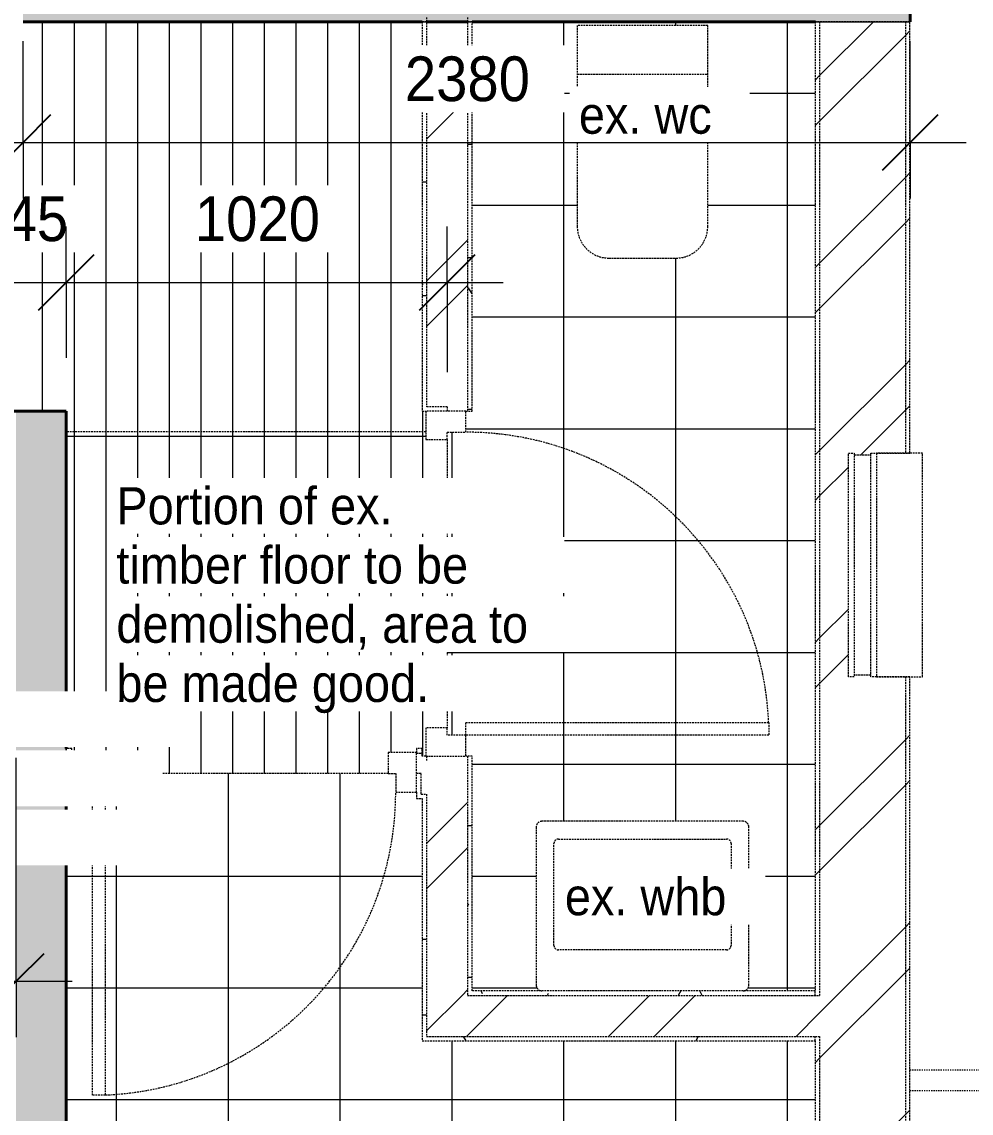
# Model space of a CAD drawing. Header units: millimetres. Extents: x -44638 to 64413, y -26305 to 6660.
# Drawn here: x -12349 to -9803, y -5953 to -3025 of the extents above; entities that cross this region are included whole.
import ezdxf

# ---------------------------------------------------------------- set-up
doc = ezdxf.new("R2010")
doc.units = ezdxf.units.MM
doc.linetypes.add('Dash', pattern=[6.35, 3.175, -3.175])
doc.linetypes.add('Demolished', pattern=[7.14375, 4.7625, -2.38125])
for name, color, linetype, lineweight in [('A-ANNO-DIMS', 211, 'Continuous', 5), ('A-ANNO-DIMS-100', 211, 'Continuous', 5), ('A-DETL', 90, 'Continuous', 5), ('A-DOOR', 31, 'Demolished', 5), ('A-FLOR', 192, 'Continuous', 9), ('A-FLOR-PATT', 8, 'Continuous', 9), ('A-GENM', 13, 'Demolished', 5), ('A-GLAZ', 151, 'Demolished', 5), ('A-WALL', 113, 'Continuous', 9), ('A-WALL-PATT', 111, 'Continuous', 9), ('G-ANNO-TEXT', 231, 'Continuous', 5), ('I-WALL', 2, 'Continuous', 9), ('P-SANR-FIXT', 6, 'Demolished', 5)]:
    doc.layers.add(name, color=color, linetype=linetype, lineweight=lineweight)
doc.styles.add('Arial_1', font='arial.ttf', dxfattribs={"width": 0.9, "height": 100})
doc.styles.add('Arial_2', font='arial.ttf', dxfattribs={"width": 0.9, "height": 120})
doc.dimstyles.new('SVA_-_1_2mm_Arial', dxfattribs={"dimscale": 304.8, "dimtxt": 122.431128, "dimasz": 0.492126, "dimexe": 0.492126, "dimexo": 0.0625, "dimgap": 0.246063, "dimtad": 1, "dimdec": 0, "dimrnd": 5, "dimzin": 0, "dimdsep": 46, "dimtxsty": 'Arial_2', "dimblk1": 'OBLIQUE', "dimblk2": 'OBLIQUE', "dimsah": 1, "dimcen": 0.09, "dimdle": 0.492126, "dimazin": 0, "dimtfac": 1, "dimtdec": 4, "dimtix": 1, "dimtmove": 0, "dimatfit": 3, "dimfxl": 1.968504, "dimfxlon": 1, "dimtvp": 1, "dimtfill": 1, "dimtolj": 1, "dimtzin": 0, "dimarcsym": 2})
pattern_1 = [(0, (0, 0), (406.4, 101.6), [33.528, -271.272, 33.528, -271.272, -1625.6]), (0, (0, 0), (406.4, 101.6), [-609.6, 33.528, -576.072, 33.528, -271.272, -711.2]), (0, (0, 0), (406.4, 101.6), [-1524, 33.528, -169.672, 33.528, -474.472]), (120, (152.4, 50.8), (-291.1882, 301.1527), [33.528, -271.272, 33.528, -271.272, -1625.6]), (120, (152.4, 50.8), (-291.1882, 301.1527), [-609.6, 33.528, -576.072, 33.528, -271.272, -711.2]), (120, (152.4, 50.8), (-291.1882, 301.1527), [-1524, 33.528, -169.672, 33.528, -474.472]), (240, (203.2, 254), (-115.2118, -402.7527), [33.528, -271.272, 33.528, -271.272, -1625.6]), (240, (203.2, 254), (-115.2118, -402.7527), [-609.6, 33.528, -576.072, 33.528, -271.272, -711.2]), (240, (203.2, 254), (-115.2118, -402.7527), [-1524, 33.528, -169.672, 33.528, -474.472])]
pattern_2 = [(45, (0, 0), (-251.447, 251.447), []), (45, (0, 381), (-251.447, 251.447), [])]

# ---------------------------------------------------------------- blocks, each defined once
blk = doc.blocks.new('Door Timber Frame - Single - Single Timber Framed Flush Panel - 813x2032mm-606803-DEMOLITION - EXISTING GROUND STOREY PLAN')
at = {"layer": 'A-DOOR', "color": 41, "lineweight": 18}
for p, q in [((-123.5, 57), (-199.5, 57)), ((-199.5, 57), (-199.5, -50)), ((-123.5, 0), (-123.5, 57)), ((725.5, 57), (649.5, 57)), ((649.5, 57), (649.5, 0)), ((725.5, -50), (725.5, 57)), ((-143.5, -50), (-143.5, 0)), ((-143.5, 0), (-123.5, 0)), ((649.5, 0), (669.5, 0)), ((669.5, 0), (669.5, -50)), ((-199.5, -50), (-143.5, -50)), ((669.5, -50), (725.5, -50))]:
    blk.add_line(p, q, dxfattribs=at)
at = {"layer": 'A-DOOR', "color": 254}
for p, q in [((-143.5, -863), (-143.5, -50)), ((-143.5, -50), (-109.5, -50)), ((-109.5, -50), (-109.5, -863)), ((-109.5, -863), (-143.5, -863))]:
    blk.add_line(p, q, dxfattribs=at)
blk.add_arc((-143.5, -50), 813, 272.3968, 0, dxfattribs=at)
blk = doc.blocks.new('Door Timber Frame - Single - Single Timber Framed Flush Panel - 813x2032mm-610370-DEMOLITION - EXISTING GROUND STOREY PLAN')
at = {"layer": 'A-DOOR', "color": 41, "lineweight": 18}
for p, q in [((-123.5, 57), (-199.5, 57)), ((-199.5, 57), (-199.5, -50)), ((-123.5, 0), (-123.5, 57)), ((725.5, 57), (649.5, 57)), ((649.5, 57), (649.5, 0)), ((725.5, -50), (725.5, 57)), ((-143.5, -50), (-143.5, 0)), ((-143.5, 0), (-123.5, 0)), ((649.5, 0), (669.5, 0)), ((669.5, 0), (669.5, -50)), ((-199.5, -50), (-143.5, -50)), ((669.5, -50), (725.5, -50))]:
    blk.add_line(p, q, dxfattribs=at)
at = {"layer": 'A-DOOR', "color": 254}
for p, q in [((-143.5, -863), (-143.5, -50)), ((-143.5, -50), (-109.5, -50)), ((-109.5, -50), (-109.5, -863)), ((-109.5, -863), (-143.5, -863))]:
    blk.add_line(p, q, dxfattribs=at)
blk.add_arc((-143.5, -50), 813, 272.3968, 0, dxfattribs=at)
blk = doc.blocks.new('Watercloset - Watercloset-27258-DEMOLITION - EXISTING GROUND STOREY PLAN')
at = {"layer": 'P-SANR-FIXT', "color": 254}
for p, q in [((175, -10), (-175, -10)), ((-175, -10), (-175, -549)), ((175, -549), (175, -10)), ((-175, -140), (175, -140)), ((-90, -634), (90, -634))]:
    blk.add_line(p, q, dxfattribs=at)
for centre, start, end in [((-90, -549), 180, 270), ((90, -549), 270, 0)]:
    blk.add_arc(centre, 85, start, end, dxfattribs=at)
blk = doc.blocks.new('Washhandbasin - Washhandbasin-V1-DEMOLITION - EXISTING GROUND STOREY PLAN')
at = {"layer": 'P-SANR-FIXT', "color": 254}
for p, q in [((-285, 22), (-285, -403)), ((285, -403), (285, 22)), ((-237.5, -358.5), (-237.5, -85)), ((-225.5, -73), (225.5, -73)), ((237.5, -85), (237.5, -358.5)), ((225.5, -370.5), (-225.5, -370.5)), ((-270, -418), (270, -418))]:
    blk.add_line(p, q, dxfattribs=at)
for centre, radius, start, end in [((-270, 22), 15, 90, 180), ((270, 22), 15, 360, 90), ((-225.5, -85), 12, 90, 180), ((225.5, -85), 12, 0, 90), ((-225.5, -358.5), 12, 180, 270), ((225.5, -358.5), 12, 270, 0), ((-270, -403), 15, 180, 270), ((270, -403), 15, 270, 360)]:
    blk.add_arc(centre, radius, start, end, dxfattribs=at)
blk = doc.blocks.new('Window Aluminium Fixed 1 - Type 2-1067760-DEMOLITION - EXISTING GROUND STOREY PLAN')
at = {"layer": 'A-GLAZ', "color": 254}
for p, q in [((-175, 37.5), (425, 37.5)), ((-175, 22), (-175, 37.5)), ((425, 37.5), (425, 22)), ((425, 22), (-175, 22)), ((-170.5, -22), (-170.5, 22)), ((420.5, 22), (420.5, -22)), ((-175, -22), (425, -22)), ((-175, -37.5), (-175, -22)), ((425, -22), (425, -37.5)), ((425, -37.5), (-175, -37.5))]:
    blk.add_line(p, q, dxfattribs=at)
blk = doc.blocks.new('S_Brick- Sloping Bullnose - 102mm Deep 45mm Radius-V9-DEMOLITION - EXISTING GROUND STOREY PLAN')
at = {"layer": 'A-GENM', "color": 41, "lineweight": 18}
for p, q in [((461.8, 149.9), (-138.2, 149.9)), ((-138.2, 149.9), (-138.2, 26.2)), ((461.8, 26.2), (461.8, 149.9)), ((-138.2, 9.9), (-133.7, 9.9)), ((457.3, 9.9), (461.8, 9.9))]:
    blk.add_line(p, q, dxfattribs=at)
blk = doc.blocks.new('DIMBLOCK2-DEMOLITION - EXISTING GROUND STOREY PLAN')
at = {"layer": 'A-ANNO-DIMS-100'}
for p, q in [((-12474.6, -3723.9), (-12474.6, -3573.9)), ((-12230.6, -3723.9), (-12230.6, -3573.9)), ((-12474.6, -3723.9), (-12230.6, -3723.9)), ((-12474.6, -3723.9), (-12474.6, -3925.8)), ((-12230.6, -3723.9), (-12230.6, -3925.8))]:
    blk.add_line(p, q, dxfattribs=at)
at = {"layer": 'A-ANNO-DIMS-100', "lineweight": 25}
for p, q in [((-12474.6, -3723.9), (-12399.6, -3648.9)), ((-12230.6, -3723.9), (-12155.6, -3648.9)), ((-12474.6, -3723.9), (-12549.6, -3798.9)), ((-12230.6, -3723.9), (-12305.6, -3798.9))]:
    blk.add_line(p, q, dxfattribs=at)
at = {"layer": 'A-ANNO-DIMS-100', "color": 0, "insert": (-12476.9, -3493.1), "char_height": 120, "width": 298.355, "attachment_point": 1, "line_spacing_factor": 0.941778, "style": 'Arial_2', "bg_fill": 3, "box_fill_scale": 1.25, "bg_fill_color": 256, "bg_fill_true_color": 13158600, "bg_fill_transparency": 0}
blk.add_mtext('245', dxfattribs=at)
blk = doc.blocks.new('_Oblique')
at = {"color": 0, "linetype": 'ByBlock', "lineweight": -2}
blk.add_line((-0.5, -0.5), (0.5, 0.5), dxfattribs=at)
blk = doc.blocks.new('DIMBLOCK3-DEMOLITION - EXISTING GROUND STOREY PLAN')
at = {"layer": 'A-ANNO-DIMS-100'}
for p, q in [((-12230.6, -3723.9), (-12230.6, -3573.9)), ((-11208.6, -3723.9), (-11208.6, -3573.9)), ((-12230.6, -3723.9), (-11058.6, -3723.9)), ((-12230.6, -3723.9), (-12230.6, -3925.8)), ((-11208.6, -3723.9), (-11208.6, -3964.8))]:
    blk.add_line(p, q, dxfattribs=at)
at = {"layer": 'A-ANNO-DIMS-100', "lineweight": 25}
for p, q in [((-12230.6, -3723.9), (-12155.6, -3648.9)), ((-11208.6, -3723.9), (-11133.6, -3648.9)), ((-12230.6, -3723.9), (-12305.6, -3798.9)), ((-11208.6, -3723.9), (-11283.6, -3798.9))]:
    blk.add_line(p, q, dxfattribs=at)
at = {"layer": 'A-ANNO-DIMS-100', "color": 0, "insert": (-11885.3, -3493.1), "char_height": 120, "width": 397.807, "attachment_point": 1, "line_spacing_factor": 0.941778, "style": 'Arial_2', "bg_fill": 3, "box_fill_scale": 1.25, "bg_fill_color": 256, "bg_fill_true_color": 13158600, "bg_fill_transparency": 0}
blk.add_mtext('1020', dxfattribs=at)
blk = doc.blocks.new('DIMBLOCK22-DEMOLITION - EXISTING GROUND STOREY PLAN')
at = {"layer": 'A-ANNO-DIMS-100'}
for p, q in [((-13848.6, -3348.3), (-13848.6, -3076.7)), ((-12346.1, -3348.3), (-12346.1, -3076.7)), ((-13848.6, -3348.3), (-12346.1, -3348.3)), ((-13848.6, -3348.3), (-13848.6, -3498.3)), ((-12346.1, -3348.3), (-12346.1, -3498.3))]:
    blk.add_line(p, q, dxfattribs=at)
at = {"layer": 'A-ANNO-DIMS-100', "lineweight": 25}
for p, q in [((-13848.6, -3348.3), (-13773.6, -3273.3)), ((-12346.1, -3348.3), (-12271.1, -3273.3)), ((-13848.6, -3348.3), (-13923.6, -3423.3)), ((-12346.1, -3348.3), (-12421.1, -3423.3))]:
    blk.add_line(p, q, dxfattribs=at)
at = {"layer": 'A-ANNO-DIMS-100', "color": 0, "insert": (-13263.1, -3117.5), "char_height": 120, "width": 397.807, "attachment_point": 1, "line_spacing_factor": 0.941778, "style": 'Arial_2', "bg_fill": 3, "box_fill_scale": 1.25, "bg_fill_color": 256, "bg_fill_true_color": 13158600, "bg_fill_transparency": 0}
blk.add_mtext('1505', dxfattribs=at)
blk = doc.blocks.new('DIMBLOCK23-DEMOLITION - EXISTING GROUND STOREY PLAN')
at = {"layer": 'A-ANNO-DIMS-100'}
for p, q in [((-12346.1, -3348.3), (-12346.1, -3076.7)), ((-9966.6, -3348.3), (-9966.6, -3076.7)), ((-12346.1, -3348.3), (-9816.6, -3348.3)), ((-12346.1, -3348.3), (-12346.1, -3498.3)), ((-9966.6, -3348.3), (-9966.6, -3498.3))]:
    blk.add_line(p, q, dxfattribs=at)
at = {"layer": 'A-ANNO-DIMS-100', "lineweight": 25}
for p, q in [((-12346.1, -3348.3), (-12271.1, -3273.3)), ((-9966.6, -3348.3), (-9891.6, -3273.3)), ((-12346.1, -3348.3), (-12421.1, -3423.3)), ((-9966.6, -3348.3), (-10041.6, -3423.3))]:
    blk.add_line(p, q, dxfattribs=at)
at = {"layer": 'A-ANNO-DIMS-100', "color": 0, "insert": (-11322.1, -3117.5), "char_height": 120, "width": 397.807, "attachment_point": 1, "line_spacing_factor": 0.941778, "style": 'Arial_2', "bg_fill": 3, "box_fill_scale": 1.25, "bg_fill_color": 256, "bg_fill_true_color": 13158600, "bg_fill_transparency": 0}
blk.add_mtext('2380', dxfattribs=at)
blk = doc.blocks.new('DIMBLOCK29-DEMOLITION - EXISTING GROUND STOREY PLAN')
at = {"layer": 'A-ANNO-DIMS-100'}
for p, q in [((-14464.6, -5599), (-14464.6, -4999)), ((-12364.6, -5599), (-12364.6, -4999)), ((-14464.6, -5599), (-12214.6, -5599)), ((-14464.6, -5599), (-14464.6, -5749)), ((-12364.6, -5599), (-12364.6, -5749))]:
    blk.add_line(p, q, dxfattribs=at)
at = {"layer": 'A-ANNO-DIMS-100', "lineweight": 25}
for p, q in [((-14464.6, -5599), (-14389.6, -5524)), ((-12364.6, -5599), (-12289.6, -5524)), ((-14464.6, -5599), (-14539.6, -5674)), ((-12364.6, -5599), (-12439.6, -5674))]:
    blk.add_line(p, q, dxfattribs=at)
at = {"layer": 'A-ANNO-DIMS-100', "color": 0, "char_height": 120, "attachment_point": 1, "line_spacing_factor": 0.941778, "style": 'Arial_2', "bg_fill": 3, "box_fill_scale": 1.25, "bg_fill_color": 256, "bg_fill_true_color": 13158600, "bg_fill_transparency": 0}
for s, insert, width in [('2100', (-13580.3, -5368.2), 397.807), ('(bic)', (-13558.7, -5706.6), 345.821)]:
    blk.add_mtext(s, dxfattribs=dict(at, insert=insert, width=width))

msp = doc.modelspace()

# ---------------------------------------------------------------- hatches: boundary and pattern name
at = {"layer": 'A-FLOR-PATT', "lineweight": 5}
h = msp.add_hatch(dxfattribs=at)
h.set_pattern_fill('FP_46', color=254, style=0, pattern_type=2)
h.set_pattern_definition([(270, (-20113.56, -3389.67), (85, 5e-15), [])])
h.paths.add_polyline_path([(-12364.6, -7548.7), (-12364.6, -4203.7), (-14330.6, -4203.7), (-14330.6, -4733.7), (-14464.6, -4733.7), (-14464.6, -4203.7), (-14535.1, -4203.7), (-14535.1, -4186.7), (-14591.1, -4186.7), (-14591.1, -4136.7), (-14611.1, -4136.7), (-14611.1, -4079.7), (-14535.1, -4079.7), (-14535.1, -4069.7), (-14464.6, -4069.7), (-14464.6, -4081.7), (-14452.6, -4081.7), (-14452.6, -4069.7), (-12230.6, -4069.7), (-12230.6, -4136.7), (-11265.6, -4136.7), (-11265.6, -4069.7), (-11275.6, -4069.7), (-11275.6, -3024.7), (-12346.1, -3024.7), (-12346.1, -3014.7), (-12422.1, -3014.7), (-12422.1, -2957.7), (-12402.1, -2957.7), (-12402.1, -2907.7), (-12346.1, -2907.7), (-12346.1, -2890.7), (-10220.6, -2890.7), (-10220.6, 769.3), (-15521.6, 769.3), (-15521.6, -1000.7), (-14931.6, -1000.7), (-14931.6, -2890.7), (-13271.1, -2890.7), (-13271.1, -2907.7), (-13215.1, -2907.7), (-13215.1, -2957.7), (-13195.1, -2957.7), (-13195.1, -3014.7), (-13271.1, -3014.7), (-13271.1, -3024.7), (-15655.6, -3024.7), (-15655.6, -3014.7), (-15731.6, -3014.7), (-15731.6, -2957.7), (-15711.6, -2957.7), (-15711.6, -2907.7), (-15655.6, -2907.7), (-15655.6, -2890.7), (-15065.6, -2890.7), (-15065.6, -1134.7), (-15655.6, -1134.7), (-15656.1, 43.4), (-15660, 36.7), (-15666.7, 32.8), (-15670.6, 32.3), (-16095.6, 32.3), (-16103.1, 34.3), (-16108.6, 39.8), (-16110.6, 47.3), (-16110.6, 587.3), (-16108.6, 594.8), (-16106.2, 597.9), (-16099.4, 601.8), (-16095.6, 602.3), (-15670.6, 602.3), (-15663.1, 600.3), (-15657.6, 594.8), (-15655.6, 587.3), (-15655.6, 769.3), (-18999.6, 769.3), (-18999.6, -2890.7), (-16580.6, -2890.7), (-16580.6, -2907.7), (-16524.6, -2907.7), (-16524.6, -2957.7), (-16504.6, -2957.7), (-16504.6, -3014.7), (-16580.6, -3014.7), (-16580.6, -3024.7), (-19262.1, -3024.7), (-19262.1, -3014.7), (-19338.1, -3014.7), (-19338.1, -2957.7), (-19318.1, -2957.7), (-19318.1, -2907.7), (-19262.1, -2907.7), (-19262.1, -2890.7), (-19133.6, -2890.7), (-19133.6, 32.3), (-19544.6, 32.3), (-19552.1, 34.3), (-19557.6, 39.8), (-19559.6, 47.3), (-19559.6, 587.3), (-19557.6, 594.8), (-19555.2, 597.9), (-19548.4, 601.8), (-19544.6, 602.3), (-19133.6, 602.3), (-19133.6, 769.3), (-21998.6, 769.3), (-21998.6, -2330.7), (-20364.6, -2330.7), (-20364.6, -2890.7), (-20187.1, -2890.7), (-20187.1, -2907.7), (-20131.1, -2907.7), (-20131.1, -2957.7), (-20111.1, -2957.7), (-20111.1, -3014.7), (-20187.1, -3014.7), (-20187.1, -3024.7), (-20498.6, -3024.7), (-20498.6, -2464.7), (-21998.6, -2464.7), (-21998.6, -3024.7), (-22252.6, -3024.7), (-22252.6, -1438.7), (-24902.6, -1438.7), (-24902.6, -2088.7), (-24972.6, -2088.7), (-24972.6, -2164.7), (-25029.6, -2164.7), (-25029.6, -2144.7), (-25079.6, -2144.7), (-25079.6, -2088.7), (-25156.6, -2088.7), (-25156.6, -1438.7), (-30006.6, -1438.7), (-30006.6, -7548.7), (-28326.6, -7548.5), (-28326.6, -7438.7), (-27354, -7438.7), (-27354, -5428.7), (-26658.6, -4733.2), (-25893.6, -4733.2), (-25893.6, -5333.2), (-26410, -5333.2), (-26754, -5677.2), (-26754, -7548.7), (-25156.6, -7548.7), (-25156.6, -6328.7), (-25086.6, -6328.7), (-25086.6, -6252.7), (-25029.6, -6252.7), (-25029.6, -6272.7), (-24979.6, -6272.7), (-24979.6, -6328.7), (-24902.6, -6328.7), (-24902.6, -7548.7), (-21887.6, -7548.7), (-21887.6, -7513.7), (-21889.6, -7521.2), (-21895.1, -7526.7), (-21902.6, -7528.7), (-22446.4, -7528.2), (-22453.2, -7524.3), (-22457.1, -7517.6), (-22457.6, -7513.7), (-22457.6, -7088.7), (-22455.6, -7081.2), (-22450.1, -7075.7), (-22442.6, -7073.7), (-21902.6, -7073.7), (-21895.1, -7075.7), (-21892, -7078.1), (-21888.1, -7084.8), (-21887.6, -7084.8), (-21887.6, -4203.7), (-22222.1, -4203.7), (-22222.1, -4186.7), (-22278.1, -4186.7), (-22278.1, -4136.7), (-22298.1, -4136.7), (-22298.1, -4079.7), (-22222.1, -4079.7), (-22222.1, -4069.7), (-21167.6, -4069.7), (-21167.6, -4079.7), (-21091.6, -4079.7), (-21091.6, -4136.7), (-21111.6, -4136.7), (-21111.6, -4186.7), (-21167.6, -4186.7), (-21167.6, -4203.7), (-21753.6, -4203.7), (-21753.6, -7548.7), (-20167.6, -7548.7), (-20167.6, -6948.7), (-18452.6, -6948.7), (-18452.6, -4203.7), (-20242.6, -4203.7), (-20242.6, -4186.7), (-20298.6, -4186.7), (-20298.6, -4136.7), (-20318.6, -4136.7), (-20318.6, -4079.7), (-20242.6, -4079.7), (-20242.6, -4069.7), (-17508.1, -4069.7), (-17507.6, -4079.7), (-17432.1, -4079.7), (-17432.1, -4136.7), (-17452.1, -4136.7), (-17452.1, -4186.7), (-17508.1, -4186.7), (-17508.1, -4203.7), (-18318.6, -4203.7), (-18318.6, -5794.7), (-17918.6, -5794.7), (-17918.1, -6969.8), (-17914.2, -6963.1), (-17907.4, -6959.2), (-17903.6, -6958.7), (-17478.6, -6958.7), (-17471.1, -6960.7), (-17465.6, -6966.2), (-17463.6, -6973.7), (-17463.6, -7513.7), (-17465.6, -7521.2), (-17468, -7524.3), (-17474.7, -7528.2), (-17478.6, -7528.7), (-17903.6, -7528.7), (-17911.1, -7526.7), (-17916.6, -7521.2), (-17918.6, -7513.7), (-17918.6, -7548.7), (-16133.6, -7548.7), (-16133.6, -4203.7), (-16583.1, -4203.7), (-16583.1, -4186.7), (-16639.1, -4186.7), (-16639.1, -4136.7), (-16659.1, -4136.7), (-16659.1, -4079.7), (-16583.1, -4079.7), (-16583.1, -4069.7), (-15460.1, -4069.7), (-15460.1, -4079.7), (-15384.1, -4079.7), (-15384.1, -4136.7), (-15404.1, -4136.7), (-15404.1, -4186.7), (-15460.1, -4186.7), (-15460.1, -4203.7), (-15999.6, -4203.7), (-15999.6, -7548.7), (-12689.5, -7548.7)])
h.paths.add_polyline_path([(-25086.6, -5479.7), (-25086.6, -5403.7), (-25156.6, -5403.7), (-25156.6, -3013.7), (-25079.6, -3013.7), (-25079.6, -2957.7), (-25029.6, -2957.7), (-25029.6, -2937.7), (-24972.6, -2937.7), (-24972.6, -3013.7), (-24902.6, -3013.7), (-24902.6, -4069.7), (-23147.1, -4069.7), (-23147.1, -4079.7), (-23071.1, -4079.7), (-23071.1, -4136.7), (-23091.1, -4136.7), (-23091.1, -4186.7), (-23147.1, -4186.7), (-23147.1, -4203.7), (-24902.6, -4203.7), (-24902.6, -5403.7), (-24979.6, -5403.7), (-24979.6, -5459.7), (-25029.6, -5459.7), (-25029.6, -5479.7)])
h.paths.add_polyline_path([(-10256.6, 32.3), (-10681.6, 32.3), (-10689.1, 34.3), (-10694.6, 39.8), (-10696.6, 47.3), (-10696.6, 587.3), (-10694.6, 594.8), (-10692.2, 597.9), (-10685.4, 601.8), (-10681.6, 602.3), (-10256.6, 602.3), (-10249.1, 600.3), (-10243.6, 594.8), (-10241.6, 587.3), (-10242.1, 43.4), (-10246, 36.7), (-10252.7, 32.8)])
at = {"layer": 'A-FLOR-PATT', "linetype": 'Demolished', "lineweight": 5}
h = msp.add_hatch(dxfattribs=at)
h.set_pattern_fill('FP_45', color=254, style=0, pattern_type=2)
h.set_pattern_definition([(90, (-11195.56, -5316.67), (-300, 2e-14), []), (180, (-11195.56, -5316.67), (-4e-14, -300), [])])
h.paths.add_polyline_path([(-10746.1, -7548.7), (-10221.6, -7548.7), (-10221.6, -5758.7), (-11275.6, -5758.7), (-11275.6, -5108.7), (-11290.6, -5108.7), (-11290.6, -5091.7), (-11346.6, -5091.7), (-11346.6, -5041.7), (-12159.6, -5041.7), (-12159.6, -5091.7), (-12215.6, -5091.7), (-12215.6, -5108.7), (-12230.6, -5108.7), (-12230.1, -6170.4), (-12226.2, -6163.7), (-12219.4, -6159.8), (-12215.6, -6159.3), (-11790.6, -6159.3), (-11783.1, -6161.3), (-11777.6, -6166.8), (-11775.6, -6174.3), (-11775.6, -6714.3), (-11777.6, -6721.8), (-11780, -6724.9), (-11786.7, -6728.8), (-11790.6, -6729.3), (-12215.6, -6729.3), (-12223.1, -6727.3), (-12228.6, -6721.8), (-12230.6, -6714.3), (-12230.6, -7548.7), (-10829.4, -7548.7)])
h.paths.add_polyline_path([(-11457.6, -7530.7), (-11807.6, -7530.7), (-11807.6, -6991.7), (-11804.7, -6969.7), (-11796.2, -6949.2), (-11782.7, -6931.6), (-11765.1, -6918.1), (-11744.6, -6909.6), (-11722.6, -6906.7), (-11542.6, -6906.7), (-11520.6, -6909.6), (-11500.1, -6918.1), (-11482.5, -6931.6), (-11469, -6949.2), (-11460.5, -6969.7), (-11457.6, -6991.7), (-11457.6, -7246.9)])
h.paths.add_polyline_path([(-10414.6, -5624.7), (-10221.6, -5624.7), (-10221.6, -3024.7), (-11141.6, -3024.7), (-11141.6, -4069.7), (-11158.6, -4069.7), (-11158.6, -4125.7), (-11208.6, -4125.7), (-11208.6, -4938.7), (-11158.6, -4938.7), (-11158.6, -4994.7), (-11141.6, -4994.7), (-11141.6, -5624.7), (-10958.4, -5624.2), (-10965.2, -5620.3), (-10969.1, -5613.6), (-10969.6, -5606.3), (-10969.6, -5184.7), (-10967.6, -5177.2), (-10962.1, -5171.7), (-10954.6, -5169.7), (-10414.6, -5169.7), (-10407.1, -5171.7), (-10404, -5174.1), (-10400.1, -5180.8), (-10399.6, -5184.7), (-10399.6, -5609.7), (-10401.6, -5617.2), (-10407.1, -5622.7), (-10410.7, -5624.2)])
h.paths.add_polyline_path([(-10594.6, -3658.7), (-10774.6, -3658.7), (-10796.6, -3655.8), (-10817.1, -3647.3), (-10834.7, -3633.8), (-10848.2, -3616.2), (-10856.7, -3595.7), (-10859.6, -3573.7), (-10859.6, -3034.7), (-10509.6, -3034.7), (-10509.6, -3573.7), (-10512.5, -3595.7), (-10521, -3616.2), (-10534.5, -3633.8), (-10552.1, -3647.3), (-10572.6, -3655.8)])
h = msp.add_hatch(dxfattribs=at)
h.set_pattern_fill('FP_47', color=254, style=0, pattern_type=2)
h.set_pattern_definition([(270, (11761.44, 4589.17), (85, 5e-15), [])])
h.paths.add_polyline_path([(-11366.6, -5041.7), (-11366.6, -4984.7), (-11290.6, -4984.7), (-11290.6, -4974.7), (-11275.6, -4974.7), (-11275.6, -4994.7), (-11265.6, -4994.7), (-11265.6, -4918.7), (-11208.6, -4918.7), (-11208.6, -4145.7), (-11265.6, -4145.7), (-11265.6, -4124.7), (-12230.6, -4125.7), (-12230.6, -4974.7), (-12215.6, -4974.7), (-12215.6, -4984.7), (-12139.6, -4984.7), (-12139.6, -5041.7), (-11848.7, -5041.7)])
h.paths.add_polyline_path([(-11208.6, -5006.7), (-11208.6, -4994.7), (-11263.6, -4994.7), (-11263.6, -5006.7), (-11223.4, -5006.7)])
at = {"layer": 'A-WALL-PATT'}
for points in [[(-9979.6, -3024.7), (-9966.6, -3024.7), (-9966.6, -2497.7), (-10071.6, -2497.7), (-10071.6, -2493.2), (-10115.6, -2493.2), (-10115.6, -2497.7), (-10131.1, -2497.7), (-10131.1, -1897.7), (-10115.6, -1897.7), (-10115.6, -1902.2), (-10071.6, -1902.2), (-10071.6, -1897.7), (-9966.6, -1897.7), (-9966.6, 1023.3), (-10220.6, 1023.3), (-10220.6, -3024.7), (-10209.6, -3024.7)], [(-12230.6, -7548.7), (-12230.6, -4069.7), (-12364.6, -4069.7), (-12364.6, -7548.7)]]:
    msp.add_hatch(color=9, dxfattribs=at).paths.add_polyline_path(points)
h = msp.add_hatch(color=9, dxfattribs=at)
h.paths.add_polyline_path([(-10220.6, -3024.7), (-10220.6, -2890.7), (-12346.1, -2890.7), (-12346.1, -3024.7), (-11007.9, -3024.7)])
h.paths.add_polyline_path([(-13848.6, -3024.7), (-13848.6, -2890.7), (-14485.6, -2890.7), (-14485.6, -3024.7), (-14371, -3024.7)])
at = {"layer": 'A-WALL-PATT', "linetype": 'Demolished', "lineweight": 5}
h = msp.add_hatch(dxfattribs=at)
h.set_pattern_fill('FP_1', color=254, style=0, pattern_type=2)
h.set_pattern_definition(pattern_2)
h.paths.add_polyline_path([(-11153.6, -5636.7), (-11153.6, -4994.7), (-11208.6, -4994.7), (-11208.6, -5006.7), (-11263.6, -5006.7), (-11263.6, -5636.7)])
h.paths.add_polyline_path([(-11158.6, -4069.7), (-11153.6, -4069.7), (-11153.6, -3012.7), (-11263.6, -3012.7), (-11263.6, -4057.7), (-11208.6, -4057.7), (-11208.6, -4069.7)])
h = msp.add_hatch(dxfattribs=at)
h.set_pattern_fill('FP_2', color=254, style=0, pattern_type=2)
h.set_pattern_definition(pattern_1)
h.paths.add_polyline_path([(-11275.6, -5746.7), (-11263.6, -5746.7), (-11263.6, -5096.7), (-11275.6, -5096.7), (-11275.6, -5701.5)])
h.paths.add_polyline_path([(-11208.6, -4069.7), (-11208.6, -4057.7), (-11263.6, -4057.7), (-11263.6, -3024.7), (-11275.6, -3024.7), (-11275.6, -4069.7), (-11263.6, -4069.7)])
h = msp.add_hatch(dxfattribs=at)
h.set_pattern_fill('FP_2', color=254, style=0, pattern_type=2)
h.set_pattern_definition(pattern_1)
h.paths.add_polyline_path([(-11141.6, -5624.7), (-11141.6, -4994.7), (-11153.6, -4994.7), (-11153.6, -5624.7)])
h.paths.add_polyline_path([(-11153.6, -4069.7), (-11141.6, -4069.7), (-11141.6, -3024.7), (-11153.6, -3024.7), (-11153.6, -3641)])
h = msp.add_hatch(dxfattribs=at)
h.set_pattern_fill('FP_1', color=254, style=0, pattern_type=2)
h.set_pattern_definition(pattern_2)
h.paths.add_polyline_path([(-10209.6, -7560.7), (-10209.6, -5746.7), (-10221.6, -5746.7), (-10221.6, -7560.7)])
h.paths.add_polyline_path([(-10209.6, -5636.7), (-10209.6, -3024.7), (-10221.6, -3024.7), (-10221.6, -5636.7)])
h = msp.add_hatch(dxfattribs=at)
h.set_pattern_fill('FP_1', color=254, style=0, pattern_type=2)
h.set_pattern_definition(pattern_2)
h.paths.add_polyline_path([(-10209.6, -7560.7), (-9979.6, -7560.7), (-9979.6, -6841.7), (-10030.3, -6841.7), (-10030.3, -6241.7), (-9979.6, -6241.7), (-9979.6, -4781.7), (-10072.6, -4781.7), (-10072.6, -4777.2), (-10116.6, -4777.2), (-10116.6, -4781.7), (-10132.1, -4781.7), (-10132.1, -4181.7), (-10116.6, -4181.7), (-10116.6, -4186.2), (-10072.6, -4186.2), (-10072.6, -4181.7), (-9979.6, -4181.7), (-9979.6, -3024.7), (-10209.6, -3024.7), (-10209.6, -7548.7)])
h.paths.add_polyline_path([(-10120.9, -6841.7), (-10132.1, -6841.7), (-10132.1, -6241.7), (-10116.6, -6241.7), (-10116.6, -6246.2), (-10072.6, -6246.2), (-10072.6, -6241.7), (-10057.1, -6241.7), (-10057.1, -6841.7), (-10072.6, -6841.7), (-10072.6, -6837.2), (-10116.6, -6837.2), (-10116.6, -6841.7), (-10119.1, -6841.7)])
h = msp.add_hatch(dxfattribs=at)
h.set_pattern_fill('FP_1', color=254, style=0, pattern_type=2)
h.set_pattern_definition(pattern_2)
h.paths.add_polyline_path([(-9979.6, -7802.7), (-9967.6, -7802.7), (-9967.6, -6841.7), (-9979.6, -6841.7), (-9979.6, -7762.1)])
h.paths.add_polyline_path([(-9979.6, -6241.7), (-9967.6, -6241.7), (-9967.6, -4781.7), (-9979.6, -4781.7), (-9979.6, -5701.5)])
h.paths.add_polyline_path([(-9979.6, -4181.7), (-9967.6, -4181.7), (-9967.6, -3024.7), (-9979.6, -3024.7), (-9979.6, -3641)])
h = msp.add_hatch(dxfattribs=at)
h.set_pattern_fill('FP_1', color=254, style=0, pattern_type=2)
h.set_pattern_definition(pattern_2)
h.paths.add_polyline_path([(-11278.6, -5096.7), (-11263.6, -5096.7), (-11263.6, -4994.7), (-11275.6, -4994.7), (-11275.6, -4986.7), (-11290.6, -4986.7), (-11290.6, -5041.7), (-11278.6, -5041.7)])
h.paths.add_polyline_path([(-12230.6, -5096.7), (-12227.6, -5096.7), (-12227.6, -5041.7), (-12215.6, -5041.7), (-12215.6, -4986.7), (-12242.6, -4986.7), (-12242.6, -5096.7)])
h = msp.add_hatch(dxfattribs=at)
h.set_pattern_fill('FP_1', color=254, style=0, pattern_type=2)
h.set_pattern_definition(pattern_2)
h.paths.add_polyline_path([(-10209.6, -5746.7), (-10209.6, -5636.7), (-11263.6, -5636.7), (-11263.6, -5746.7), (-10221.6, -5746.7)])
h = msp.add_hatch(dxfattribs=at)
h.set_pattern_fill('FP_2', color=254, style=0, pattern_type=2)
h.set_pattern_definition(pattern_1)
h.paths.add_polyline_path([(-10221.6, -5636.7), (-10221.6, -5624.7), (-11153.6, -5624.7), (-11153.6, -5636.7), (-11007.9, -5636.7)])
h = msp.add_hatch(dxfattribs=at)
h.set_pattern_fill('FP_2', color=254, style=0, pattern_type=2)
h.set_pattern_definition(pattern_1)
h.paths.add_polyline_path([(-10221.6, -5758.7), (-10221.6, -5746.7), (-11275.6, -5746.7), (-11275.6, -5758.7), (-11007.9, -5758.7)])

# ---------------------------------------------------------------- linework, layer by layer
at = {"layer": 'A-DETL', "color": 21, "linetype": 'Dash', "lineweight": 18}
for p, q in [((-9967.6, -5836.7), (-6797.6, -5836.7)), ((-9967.6, -5891.7), (-6797.6, -5891.7))]:
    msp.add_line(p, q, dxfattribs=at)
at = {"layer": 'A-FLOR', "color": 254, "linetype": 'Demolished', "lineweight": 5}
for p, q in [((-11265.6, -4124.7), (-12230.6, -4124.7)), ((-11208.6, -4145.7), (-11208.6, -4918.7)), ((-11366.6, -5041.7), (-12139.6, -5041.7))]:
    msp.add_line(p, q, dxfattribs=at)
at = {"layer": 'A-FLOR', "color": 9}
msp.add_line((-12230.6, -4136.7), (-11265.6, -4136.7), dxfattribs=at)
at = {"layer": 'A-WALL', "color": 9, "linetype": 'Demolished'}
for p, q in [((-11263.6, -3012.7), (-11263.6, -4057.7)), ((-11153.6, -3012.7), (-11153.6, -4069.7)), ((-11263.6, -3024.7), (-11275.6, -3024.7)), ((-11141.6, -3024.7), (-11153.6, -3024.7)), ((-9967.6, -3024.7), (-10220.6, -3024.7)), ((-10209.6, -3024.7), (-10209.6, -5636.7)), ((-9979.6, -3024.7), (-9979.6, -4181.7)), ((-11208.6, -4057.7), (-11263.6, -4057.7)), ((-9979.6, -4781.7), (-9979.6, -6241.7)), ((-12230.6, -4974.7), (-12230.6, -4986.7)), ((-12242.6, -4986.7), (-12215.6, -4986.7)), ((-11290.6, -4986.7), (-11275.6, -4986.7)), ((-11153.6, -4994.7), (-11153.6, -5636.7)), ((-12227.6, -5041.7), (-12227.6, -5096.7)), ((-11278.6, -5096.7), (-11278.6, -5041.7)), ((-12242.6, -5096.7), (-12227.6, -5096.7)), ((-12242.6, -5108.7), (-12230.6, -5108.7)), ((-11278.6, -5096.7), (-11263.6, -5096.7)), ((-11263.6, -5096.7), (-11263.6, -5746.7)), ((-11153.6, -5636.7), (-10209.6, -5636.7)), ((-10221.6, -5636.7), (-10221.6, -5624.7)), ((-11263.6, -5746.7), (-10209.6, -5746.7)), ((-10221.6, -5758.7), (-10221.6, -5746.7)), ((-10209.6, -5746.7), (-10209.6, -7560.7))]:
    msp.add_line(p, q, dxfattribs=at)
at = {"layer": 'A-WALL', "color": 55}
for p, q in [((-11275.6, -3024.7), (-11263.6, -3024.7)), ((-11153.6, -3024.7), (-11141.6, -3024.7)), ((-10220.6, -3024.7), (-9967.6, -3024.7)), ((-12230.6, -4986.7), (-12230.6, -4974.7))]:
    msp.add_line(p, q, dxfattribs=at)
at = {"layer": 'I-WALL', "color": 8, "lineweight": 40}
for p, q in [((-9966.6, -3024.7), (-9966.6, -2497.7)), ((-12346.1, -3024.7), (-11275.6, -3024.7)), ((-11263.6, -3024.7), (-11153.6, -3024.7)), ((-11141.6, -3024.7), (-10220.6, -3024.7)), ((-9967.6, -3024.7), (-9966.6, -3024.7)), ((-12230.6, -4069.7), (-12474.6, -4069.7)), ((-12230.6, -4974.7), (-12230.6, -4069.7)), ((-12230.6, -7548.7), (-12230.6, -4986.7))]:
    msp.add_line(p, q, dxfattribs=at)
at = {"layer": 'I-WALL', "color": 41, "linetype": 'Demolished', "lineweight": 18}
for p, q in [((-11275.6, -3024.7), (-11275.6, -4069.7)), ((-11141.6, -4069.7), (-11141.6, -3024.7)), ((-10220.6, -3024.7), (-10221.6, -3024.7)), ((-10221.6, -3024.7), (-10221.6, -5624.7)), ((-9967.6, -4181.7), (-9967.6, -3024.7)), ((-11275.6, -4069.7), (-11265.6, -4069.7)), ((-11158.6, -4069.7), (-11141.6, -4069.7)), ((-10057.1, -4181.7), (-9967.6, -4181.7)), ((-9967.6, -4781.7), (-10057.1, -4781.7)), ((-9967.6, -6241.7), (-9967.6, -4781.7)), ((-12215.6, -4974.7), (-12230.6, -4974.7)), ((-12215.6, -4984.7), (-12215.6, -4974.7)), ((-11275.6, -4974.7), (-11290.6, -4974.7)), ((-11290.6, -4974.7), (-11290.6, -4984.7)), ((-11275.6, -4994.7), (-11275.6, -4974.7)), ((-11265.6, -4994.7), (-11275.6, -4994.7)), ((-11141.6, -4994.7), (-11158.6, -4994.7)), ((-11141.6, -5624.7), (-11141.6, -4994.7)), ((-12215.6, -5108.7), (-12215.6, -5091.7)), ((-11290.6, -5091.7), (-11290.6, -5108.7)), ((-12230.6, -5108.7), (-12215.6, -5108.7)), ((-11290.6, -5108.7), (-11275.6, -5108.7)), ((-11275.6, -5108.7), (-11275.6, -5758.7)), ((-10221.6, -5624.7), (-11141.6, -5624.7)), ((-11275.6, -5758.7), (-10221.6, -5758.7)), ((-10221.6, -5758.7), (-10221.6, -7548.7))]:
    msp.add_line(p, q, dxfattribs=at)
at = {"layer": 'I-WALL', "color": 254, "linetype": 'Demolished', "lineweight": 5}
for p, q in [((-11208.6, -4057.7), (-11208.6, -4069.7)), ((-12242.6, -5108.7), (-12242.6, -4986.7)), ((-11263.6, -4994.7), (-11263.6, -5006.7)), ((-12215.6, -5041.7), (-12227.6, -5041.7)), ((-11278.6, -5041.7), (-11290.6, -5041.7))]:
    msp.add_line(p, q, dxfattribs=at)

# ---------------------------------------------------------------- block references
at = {"layer": 'A-DOOR', "color": 254, "rotation": 89.99999999999982}
msp.add_blockref('Door Timber Frame - Single - Single Timber Framed Flush Panel - 813x2032mm-610370-DEMOLITION - EXISTING GROUND STOREY PLAN', (-11208.6, -4795.2), dxfattribs=at)
at = {"layer": 'A-DOOR', "color": 254}
msp.add_blockref('Door Timber Frame - Single - Single Timber Framed Flush Panel - 813x2032mm-606803-DEMOLITION - EXISTING GROUND STOREY PLAN', (-12016.1, -5041.7), dxfattribs=at)
at = {"layer": 'A-GENM', "color": 254, "rotation": 269.9999999999997}
msp.add_blockref('S_Brick- Sloping Bullnose - 102mm Deep 45mm Radius-V9-DEMOLITION - EXISTING GROUND STOREY PLAN', (-10083.3, -4319.9), dxfattribs=at)
at = {"layer": 'A-GLAZ', "color": 254, "rotation": 269.9999999999997}
msp.add_blockref('Window Aluminium Fixed 1 - Type 2-1067760-DEMOLITION - EXISTING GROUND STOREY PLAN', (-10094.6, -4356.7), dxfattribs=at)
at = {"layer": 'P-SANR-FIXT', "color": 254}
msp.add_blockref('Watercloset - Watercloset-27258-DEMOLITION - EXISTING GROUND STOREY PLAN', (-10684.6, -3024.7), dxfattribs=at)
at = {"layer": 'P-SANR-FIXT', "color": 254, "rotation": 180}
msp.add_blockref('Washhandbasin - Washhandbasin-V1-DEMOLITION - EXISTING GROUND STOREY PLAN', (-10684.6, -5587.7), dxfattribs=at)

# ---------------------------------------------------------------- next in the draw order: texts
at = {"layer": 'G-ANNO-TEXT', "color": 7, "char_height": 100, "attachment_point": 1, "style": 'Arial_1', "bg_fill": 3, "box_fill_scale": 1.25, "bg_fill_color": 256, "bg_fill_true_color": 13158600, "bg_fill_transparency": 0}
for s, insert, width in [('ex. wc', (-10855.3, -3224.9), 432.911), ('Portion of ex. ', (-12095.7, -4273.2), 945.19), ('Existing built in cupboards with above ', (-14473.7, -4845.7), 2510.885), ('ex. whb', (-10892.9, -5321.7), 512.278)]:
    msp.add_mtext(s, dxfattribs=dict(at, insert=insert, width=width))

# ---------------------------------------------------------------- next in the draw order: dimensions: what is measured, and where the dimension line sits
at = {"layer": 'A-ANNO-DIMS'}
dim = msp.add_linear_dim(base=(-12230.6, -3723.9), p1=(-12474.6, -3925.8), p2=(-12230.6, -3925.8), dimstyle='SVA_-_1_2mm_Arial', override={"dimpost": '<>', "dimfxl": 244}, dxfattribs=at)
dim.commit()
dim.dimension.update_dxf_attribs({"geometry": 'DIMBLOCK2-DEMOLITION - EXISTING GROUND STOREY PLAN', "text_midpoint": (-12352.6, -3587.7)})

# ---------------------------------------------------------------- next in the draw order: texts
at = {"layer": 'G-ANNO-TEXT', "color": 7, "char_height": 100, "attachment_point": 1, "style": 'Arial_1', "bg_fill": 3, "box_fill_scale": 1.25, "bg_fill_color": 256, "bg_fill_true_color": 13158600, "bg_fill_transparency": 0}
for s, insert, width in [('timber floor to be ', (-12095.7, -4432), 1176.076), ('concrete soffit at door height to be ', (-14312.9, -5004.4), 2316.075)]:
    msp.add_mtext(s, dxfattribs=dict(at, insert=insert, width=width))

# ---------------------------------------------------------------- next in the draw order: dimensions: what is measured, and where the dimension line sits
at = {"layer": 'A-ANNO-DIMS'}
dim = msp.add_linear_dim(base=(-11208.6, -3723.9), p1=(-12230.6, -3925.8), p2=(-11208.6, -3964.8), dimstyle='SVA_-_1_2mm_Arial', override={"dimpost": '<>', "dimfxl": 1022.745215}, dxfattribs=at)
dim.commit()
dim.dimension.update_dxf_attribs({"geometry": 'DIMBLOCK3-DEMOLITION - EXISTING GROUND STOREY PLAN', "text_midpoint": (-11719.6, -3587.7)})

# ---------------------------------------------------------------- next in the draw order: texts
at = {"layer": 'G-ANNO-TEXT', "color": 7, "char_height": 100, "attachment_point": 1, "style": 'Arial_1', "bg_fill": 3, "box_fill_scale": 1.25, "bg_fill_color": 256, "bg_fill_true_color": 13158600, "bg_fill_transparency": 0}
for s, insert, width in [('demolished, area to ', (-12095.7, -4590.7), 1327.594), ('demolished, area made good.', (-14039.1, -5163.2), 1984.177)]:
    msp.add_mtext(s, dxfattribs=dict(at, insert=insert, width=width))

# ---------------------------------------------------------------- next in the draw order: dimensions: what is measured, and where the dimension line sits
at = {"layer": 'A-ANNO-DIMS'}
dim = msp.add_linear_dim(base=(-12346.0623544, -3348.2872266), p1=(-13848.5623544, -3076.6591253), p2=(-12346.0623544, -3076.6591253), dimstyle='SVA_-_1_2mm_Arial', override={"dimpost": '<>', "dimfxl": 1502.5}, dxfattribs=at)
dim.commit()
dim.dimension.update_dxf_attribs({"geometry": 'DIMBLOCK22-DEMOLITION - EXISTING GROUND STOREY PLAN', "text_midpoint": (-13097.3123544, -3212.0184677)})

# ---------------------------------------------------------------- next in the draw order: texts
at = {"layer": 'G-ANNO-TEXT', "color": 7, "insert": (-12095.7, -4749.5), "char_height": 100, "width": 995.696, "attachment_point": 1, "style": 'Arial_1', "bg_fill": 3, "box_fill_scale": 1.25, "bg_fill_color": 256, "bg_fill_true_color": 13158600, "bg_fill_transparency": 0}
msp.add_mtext('be made good.', dxfattribs=at)

# ---------------------------------------------------------------- next in the draw order: dimensions: what is measured, and where the dimension line sits
at = {"layer": 'A-ANNO-DIMS'}
dim = msp.add_linear_dim(base=(-9966.5623544, -3348.2872266), p1=(-12346.0623544, -3076.6591253), p2=(-9966.5623544, -3076.6591253), dimstyle='SVA_-_1_2mm_Arial', override={"dimpost": '<>', "dimfxl": 2379.5}, dxfattribs=at)
dim.commit()
dim.dimension.update_dxf_attribs({"geometry": 'DIMBLOCK23-DEMOLITION - EXISTING GROUND STOREY PLAN', "text_midpoint": (-11156.3123544, -3211.97754)})
dim = msp.add_linear_dim(base=(-12364.6, -5599), p1=(-14464.6, -4999), p2=(-12364.6, -4999), text='<>\\X(bic)', dimstyle='SVA_-_1_2mm_Arial', override={"dimpost": '<>', "dimfxl": 2100}, dxfattribs=at)
dim.commit()
dim.dimension.update_dxf_attribs({"geometry": 'DIMBLOCK29-DEMOLITION - EXISTING GROUND STOREY PLAN', "text_midpoint": (-13414.6, -5599)})

doc.saveas('drawing.dxf')
